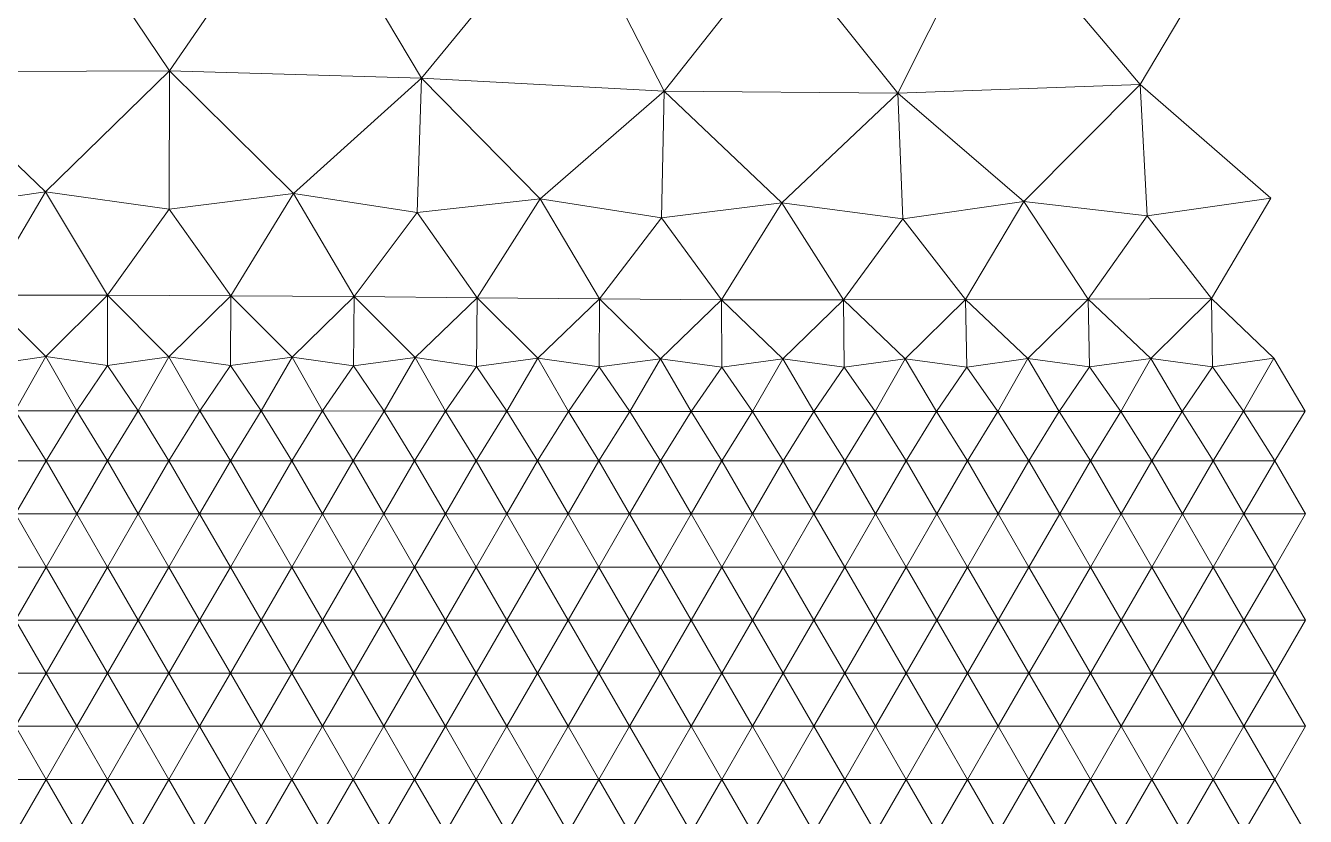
# Model space of a CAD drawing. Extents: x 1.2 to 53.9, y -43.5 to 3.2.
# Drawn here: x 48.75 to 52.924, y -31.919 to -29.338 of the extents above; entities that cross this region are included whole.
import ezdxf

# ---------------------------------------------------------------- set-up
doc = ezdxf.new("R2010")
doc.units = 0
doc.header["$MEASUREMENT"] = 0
doc.layers.add('layer', color=7, linetype='Continuous')

msp = doc.modelspace()

# ---------------------------------------------------------------- linework, layer by layer
at = {"layer": 'layer', "color": 47, "lineweight": 9}
for points in [[(47.9552, -28.8806), (48.4069, -29.4895), (48.7826, -28.8355)], [(48.4069, -29.4895), (49.2188, -29.4861), (48.7826, -28.8355)], [(48.7826, -28.8355), (49.2188, -29.4861), (49.6519, -28.8566)], [(49.2188, -29.4861), (50.0413, -29.51), (49.6519, -28.8566)], [(49.6519, -28.8566), (50.0413, -29.51), (50.5147, -28.9325)], [(51.8978, -28.9544), (52.3843, -29.5312), (52.7557, -28.9064)], [(50.0413, -29.51), (50.8321, -29.5521), (50.5147, -28.9325)], [(50.5147, -28.9325), (50.8321, -29.5521), (51.2087, -29.0764)], [(51.2087, -29.0764), (51.5943, -29.5589), (51.8978, -28.9544)], [(51.5943, -29.5589), (52.3843, -29.5312), (51.8978, -28.9544)], [(50.8321, -29.5521), (51.5943, -29.5589), (51.2087, -29.0764)], [(48.4069, -29.4895), (48.8145, -29.881), (49.2188, -29.4861)], [(48.4145, -29.9387), (48.8145, -29.881), (48.4069, -29.4895)], [(48.8145, -29.881), (49.2179, -29.9378), (49.2188, -29.4861)], [(49.2179, -29.9378), (49.6237, -29.8868), (49.2188, -29.4861)], [(49.2188, -29.4861), (49.6237, -29.8868), (50.0413, -29.51)], [(49.6237, -29.8868), (50.0267, -29.949), (50.0413, -29.51)], [(50.0267, -29.949), (50.4276, -29.9043), (50.0413, -29.51)], [(50.0413, -29.51), (50.4276, -29.9043), (50.8321, -29.5521)], [(51.5943, -29.5589), (52.0052, -29.9121), (52.3843, -29.5312)], [(52.0052, -29.9121), (52.4075, -29.9595), (52.3843, -29.5312)], [(52.4075, -29.9595), (52.8103, -29.9022), (52.3843, -29.5312)], [(50.4276, -29.9043), (50.8234, -29.9656), (50.8321, -29.5521)], [(50.8234, -29.9656), (51.2164, -29.917), (50.8321, -29.5521)], [(50.8321, -29.5521), (51.2164, -29.917), (51.5943, -29.5589)], [(51.2164, -29.917), (51.6103, -29.9689), (51.5943, -29.5589)], [(51.6103, -29.9689), (52.0052, -29.9121), (51.5943, -29.5589)], [(48.4145, -29.9387), (48.6154, -30.2187), (48.8145, -29.881)], [(48.6154, -30.2187), (49.0165, -30.2185), (48.8145, -29.881)], [(48.8145, -29.881), (49.0165, -30.2185), (49.2179, -29.9378)], [(49.2179, -29.9378), (49.4189, -30.22), (49.6237, -29.8868)], [(49.4189, -30.22), (49.8212, -30.2227), (49.6237, -29.8868)], [(49.6237, -29.8868), (49.8212, -30.2227), (50.0267, -29.949)], [(50.0267, -29.949), (50.2224, -30.2267), (50.4276, -29.9043)], [(50.2224, -30.2267), (50.6219, -30.2305), (50.4276, -29.9043)], [(50.4276, -29.9043), (50.6219, -30.2305), (50.8234, -29.9656)], [(50.8234, -29.9656), (51.0198, -30.2332), (51.2164, -29.917)], [(51.0198, -30.2332), (51.4173, -30.234), (51.2164, -29.917)], [(51.2164, -29.917), (51.4173, -30.234), (51.6103, -29.9689)], [(51.6103, -29.9689), (51.8154, -30.2329), (52.0052, -29.9121)], [(51.8154, -30.2329), (52.2152, -30.2309), (52.0052, -29.9121)], [(52.0052, -29.9121), (52.2152, -30.2309), (52.4075, -29.9595)], [(52.4075, -29.9595), (52.6169, -30.2288), (52.8103, -29.9022)], [(49.0165, -30.2185), (49.4189, -30.22), (49.2179, -29.9378)], [(49.8212, -30.2227), (50.2224, -30.2267), (50.0267, -29.949)], [(50.6219, -30.2305), (51.0198, -30.2332), (50.8234, -29.9656)], [(52.2152, -30.2309), (52.6169, -30.2288), (52.4075, -29.9595)], [(51.4173, -30.234), (51.8154, -30.2329), (51.6103, -29.9689)], [(48.6154, -30.2187), (48.8161, -30.4188), (49.0165, -30.2185)], [(48.6157, -30.4473), (48.8161, -30.4188), (48.6154, -30.2187)], [(48.8161, -30.4188), (49.0166, -30.4473), (49.0165, -30.2185)], [(49.0166, -30.4473), (49.2174, -30.4191), (49.0165, -30.2185)], [(49.0165, -30.2185), (49.2174, -30.4191), (49.4189, -30.22)], [(49.2174, -30.4191), (49.4181, -30.4479), (49.4189, -30.22)], [(49.4181, -30.4479), (49.6189, -30.4202), (49.4189, -30.22)], [(49.4189, -30.22), (49.6189, -30.4202), (49.8212, -30.2227)], [(49.6189, -30.4202), (49.8194, -30.4492), (49.8212, -30.2227)], [(49.8194, -30.4492), (50.0202, -30.4219), (49.8212, -30.2227)], [(49.8212, -30.2227), (50.0202, -30.4219), (50.2224, -30.2267)], [(50.0202, -30.4219), (50.2203, -30.4508), (50.2224, -30.2267)], [(50.2203, -30.4508), (50.4207, -30.4239), (50.2224, -30.2267)], [(50.2224, -30.2267), (50.4207, -30.4239), (50.6219, -30.2305)], [(50.4207, -30.4239), (50.6204, -30.4524), (50.6219, -30.2305)], [(50.6204, -30.4524), (50.8203, -30.4255), (50.6219, -30.2305)], [(50.6219, -30.2305), (50.8203, -30.4255), (51.0198, -30.2332)], [(50.8203, -30.4255), (51.02, -30.4535), (51.0198, -30.2332)], [(51.02, -30.4535), (51.2195, -30.4263), (51.0198, -30.2332)], [(51.0198, -30.2332), (51.2195, -30.4263), (51.4173, -30.234)], [(51.2195, -30.4263), (51.4194, -30.4537), (51.4173, -30.234)], [(51.4173, -30.234), (51.6188, -30.4262), (51.8154, -30.2329)], [(51.4194, -30.4537), (51.6188, -30.4262), (51.4173, -30.234)], [(51.6188, -30.4262), (51.8191, -30.4533), (51.8154, -30.2329)], [(51.8154, -30.2329), (52.0187, -30.4254), (52.2152, -30.2309)], [(51.8191, -30.4533), (52.0187, -30.4254), (51.8154, -30.2329)], [(52.0187, -30.4254), (52.2195, -30.4524), (52.2152, -30.2309)], [(52.2152, -30.2309), (52.4195, -30.4244), (52.6169, -30.2288)], [(52.2195, -30.4524), (52.4195, -30.4244), (52.2152, -30.2309)], [(52.4195, -30.4244), (52.6207, -30.4516), (52.6169, -30.2288)], [(52.6207, -30.4516), (52.8211, -30.4236), (52.6169, -30.2288)], [(48.6157, -30.4473), (48.7161, -30.5952), (48.8161, -30.4188)], [(48.7161, -30.5952), (48.9165, -30.5952), (48.8161, -30.4188)], [(48.8161, -30.4188), (48.9165, -30.5952), (49.0166, -30.4473)], [(49.0166, -30.4473), (49.117, -30.5953), (49.2174, -30.4191)], [(49.117, -30.5953), (49.3175, -30.5955), (49.2174, -30.4191)], [(49.2174, -30.4191), (49.3175, -30.5955), (49.4181, -30.4479)], [(49.4181, -30.4479), (49.518, -30.5957), (49.6189, -30.4202)], [(49.518, -30.5957), (49.7185, -30.596), (49.6189, -30.4202)], [(49.6189, -30.4202), (49.7185, -30.596), (49.8194, -30.4492)], [(49.8194, -30.4492), (49.919, -30.5964), (50.0202, -30.4219)], [(49.919, -30.5964), (50.1194, -30.5968), (50.0202, -30.4219)], [(50.0202, -30.4219), (50.1194, -30.5968), (50.2203, -30.4508)], [(50.2203, -30.4508), (50.3197, -30.5972), (50.4207, -30.4239)], [(50.3197, -30.5972), (50.5199, -30.5976), (50.4207, -30.4239)], [(50.4207, -30.4239), (50.5199, -30.5976), (50.6204, -30.4524)], [(50.6204, -30.4524), (50.72, -30.5979), (50.8203, -30.4255)], [(50.72, -30.5979), (50.9201, -30.5982), (50.8203, -30.4255)], [(50.8203, -30.4255), (50.9201, -30.5982), (51.02, -30.4535)], [(51.02, -30.4535), (51.1201, -30.5983), (51.2195, -30.4263)], [(51.1201, -30.5983), (51.3202, -30.5984), (51.2195, -30.4263)], [(51.2195, -30.4263), (51.3202, -30.5984), (51.4194, -30.4537)], [(51.4194, -30.4537), (51.5202, -30.5984), (51.6188, -30.4262)], [(51.5202, -30.5984), (51.7203, -30.5983), (51.6188, -30.4262)], [(51.6188, -30.4262), (51.7203, -30.5983), (51.8191, -30.4533)], [(51.8191, -30.4533), (51.9205, -30.5981), (52.0187, -30.4254)], [(51.9205, -30.5981), (52.1208, -30.5979), (52.0187, -30.4254)], [(52.0187, -30.4254), (52.1208, -30.5979), (52.2195, -30.4524)], [(52.2195, -30.4524), (52.3212, -30.5977), (52.4195, -30.4244)], [(52.3212, -30.5977), (52.5217, -30.5975), (52.4195, -30.4244)], [(52.4195, -30.4244), (52.5217, -30.5975), (52.6207, -30.4516)], [(52.6207, -30.4516), (52.7222, -30.5973), (52.8211, -30.4236)], [(52.7222, -30.5973), (52.9228, -30.5972), (52.8211, -30.4236)], [(48.9165, -30.5952), (49.117, -30.5953), (49.0166, -30.4473)], [(49.3175, -30.5955), (49.518, -30.5957), (49.4181, -30.4479)], [(49.7185, -30.596), (49.919, -30.5964), (49.8194, -30.4492)], [(50.1194, -30.5968), (50.3197, -30.5972), (50.2203, -30.4508)], [(50.5199, -30.5976), (50.72, -30.5979), (50.6204, -30.4524)], [(50.9201, -30.5982), (51.1201, -30.5983), (51.02, -30.4535)], [(51.3202, -30.5984), (51.5202, -30.5984), (51.4194, -30.4537)], [(51.7203, -30.5983), (51.9205, -30.5981), (51.8191, -30.4533)], [(52.1208, -30.5979), (52.3212, -30.5977), (52.2195, -30.4524)], [(52.5217, -30.5975), (52.7222, -30.5973), (52.6207, -30.4516)], [(48.6161, -30.759), (48.8164, -30.759), (48.7161, -30.5952)], [(48.7161, -30.5952), (48.8164, -30.759), (48.9165, -30.5952)], [(48.8164, -30.759), (49.0168, -30.759), (48.9165, -30.5952)], [(48.9165, -30.5952), (49.0168, -30.759), (49.117, -30.5953)], [(49.0168, -30.759), (49.2171, -30.759), (49.117, -30.5953)], [(49.117, -30.5953), (49.2171, -30.759), (49.3175, -30.5955)], [(49.2171, -30.759), (49.4175, -30.759), (49.3175, -30.5955)], [(49.3175, -30.5955), (49.4175, -30.759), (49.518, -30.5957)], [(49.4175, -30.759), (49.6178, -30.759), (49.518, -30.5957)], [(49.518, -30.5957), (49.6178, -30.759), (49.7185, -30.596)], [(49.6178, -30.759), (49.8182, -30.759), (49.7185, -30.596)], [(49.7185, -30.596), (49.8182, -30.759), (49.919, -30.5964)], [(49.8182, -30.759), (50.0185, -30.759), (49.919, -30.5964)], [(49.919, -30.5964), (50.0185, -30.759), (50.1194, -30.5968)], [(50.0185, -30.759), (50.2189, -30.759), (50.1194, -30.5968)], [(50.1194, -30.5968), (50.2189, -30.759), (50.3197, -30.5972)], [(50.2189, -30.759), (50.4192, -30.759), (50.3197, -30.5972)], [(50.3197, -30.5972), (50.4192, -30.759), (50.5199, -30.5976)], [(50.4192, -30.759), (50.6196, -30.759), (50.5199, -30.5976)], [(50.5199, -30.5976), (50.6196, -30.759), (50.72, -30.5979)], [(50.6196, -30.759), (50.8199, -30.759), (50.72, -30.5979)], [(50.72, -30.5979), (50.8199, -30.759), (50.9201, -30.5982)], [(50.8199, -30.759), (51.0203, -30.759), (50.9201, -30.5982)], [(50.9201, -30.5982), (51.0203, -30.759), (51.1201, -30.5983)], [(51.0203, -30.759), (51.2206, -30.759), (51.1201, -30.5983)], [(51.1201, -30.5983), (51.2206, -30.759), (51.3202, -30.5984)], [(51.2206, -30.759), (51.421, -30.759), (51.3202, -30.5984)], [(51.3202, -30.5984), (51.421, -30.759), (51.5202, -30.5984)], [(51.421, -30.759), (51.6213, -30.759), (51.5202, -30.5984)], [(51.5202, -30.5984), (51.6213, -30.759), (51.7203, -30.5983)], [(51.6213, -30.759), (51.8217, -30.759), (51.7203, -30.5983)], [(51.7203, -30.5983), (51.8217, -30.759), (51.9205, -30.5981)], [(51.8217, -30.759), (52.022, -30.759), (51.9205, -30.5981)], [(51.9205, -30.5981), (52.022, -30.759), (52.1208, -30.5979)], [(52.022, -30.759), (52.2224, -30.759), (52.1208, -30.5979)], [(52.1208, -30.5979), (52.2224, -30.759), (52.3212, -30.5977)], [(52.2224, -30.759), (52.4227, -30.759), (52.3212, -30.5977)], [(52.3212, -30.5977), (52.4227, -30.759), (52.5217, -30.5975)], [(52.4227, -30.759), (52.6231, -30.759), (52.5217, -30.5975)], [(52.5217, -30.5975), (52.6231, -30.759), (52.7222, -30.5973)], [(52.6231, -30.759), (52.8234, -30.759), (52.7222, -30.5973)], [(52.7222, -30.5973), (52.8234, -30.759), (52.9228, -30.5972)], [(48.8164, -30.759), (48.6161, -30.759), (48.7163, -30.9323)], [(48.9166, -30.9323), (48.8164, -30.759), (48.7163, -30.9323)], [(49.0168, -30.759), (48.8164, -30.759), (48.9166, -30.9323)], [(49.117, -30.9323), (49.0168, -30.759), (48.9166, -30.9323)], [(49.2171, -30.759), (49.0168, -30.759), (49.117, -30.9323)], [(49.3173, -30.9323), (49.2171, -30.759), (49.117, -30.9323)], [(49.4175, -30.759), (49.2171, -30.759), (49.3173, -30.9323)], [(49.5177, -30.9323), (49.4175, -30.759), (49.3173, -30.9323)], [(49.6178, -30.759), (49.4175, -30.759), (49.5177, -30.9323)], [(49.718, -30.9323), (49.6178, -30.759), (49.5177, -30.9323)], [(49.8182, -30.759), (49.6178, -30.759), (49.718, -30.9323)], [(49.9184, -30.9323), (49.8182, -30.759), (49.718, -30.9323)], [(50.0185, -30.759), (49.8182, -30.759), (49.9184, -30.9323)], [(50.1187, -30.9323), (50.0185, -30.759), (49.9184, -30.9323)], [(50.2189, -30.759), (50.0185, -30.759), (50.1187, -30.9323)], [(50.3191, -30.9323), (50.2189, -30.759), (50.1187, -30.9323)], [(50.4192, -30.759), (50.2189, -30.759), (50.3191, -30.9323)], [(50.5194, -30.9323), (50.4192, -30.759), (50.3191, -30.9323)], [(50.6196, -30.759), (50.4192, -30.759), (50.5194, -30.9323)], [(50.7198, -30.9323), (50.6196, -30.759), (50.5194, -30.9323)], [(50.8199, -30.759), (50.6196, -30.759), (50.7198, -30.9323)], [(50.9201, -30.9323), (50.8199, -30.759), (50.7198, -30.9323)], [(51.0203, -30.759), (50.8199, -30.759), (50.9201, -30.9323)], [(51.1205, -30.9323), (51.0203, -30.759), (50.9201, -30.9323)], [(51.2206, -30.759), (51.0203, -30.759), (51.1205, -30.9323)], [(51.3208, -30.9323), (51.2206, -30.759), (51.1205, -30.9323)], [(51.421, -30.759), (51.2206, -30.759), (51.3208, -30.9323)], [(51.5212, -30.9323), (51.421, -30.759), (51.3208, -30.9323)], [(51.6213, -30.759), (51.421, -30.759), (51.5212, -30.9323)], [(51.7215, -30.9323), (51.6213, -30.759), (51.5212, -30.9323)], [(51.8217, -30.759), (51.6213, -30.759), (51.7215, -30.9323)], [(51.9219, -30.9323), (51.8217, -30.759), (51.7215, -30.9323)], [(52.022, -30.759), (51.8217, -30.759), (51.9219, -30.9323)], [(52.1222, -30.9323), (52.022, -30.759), (51.9219, -30.9323)], [(52.2224, -30.759), (52.022, -30.759), (52.1222, -30.9323)], [(52.3226, -30.9323), (52.2224, -30.759), (52.1222, -30.9323)], [(52.4227, -30.759), (52.2224, -30.759), (52.3226, -30.9323)], [(52.5229, -30.9323), (52.4227, -30.759), (52.3226, -30.9323)], [(52.6231, -30.759), (52.4227, -30.759), (52.5229, -30.9323)], [(52.7233, -30.9323), (52.6231, -30.759), (52.5229, -30.9323)], [(52.8234, -30.759), (52.6231, -30.759), (52.7233, -30.9323)], [(52.9236, -30.9323), (52.8234, -30.759), (52.7233, -30.9323)], [(48.8164, -31.1055), (48.7163, -30.9323), (48.6161, -31.1055)], [(48.9166, -30.9323), (48.7163, -30.9323), (48.8164, -31.1055)], [(49.0168, -31.1055), (48.9166, -30.9323), (48.8164, -31.1055)], [(49.117, -30.9323), (48.9166, -30.9323), (49.0168, -31.1055)], [(49.2171, -31.1055), (49.117, -30.9323), (49.0168, -31.1055)], [(49.3173, -30.9323), (49.117, -30.9323), (49.2171, -31.1055)], [(49.4175, -31.1055), (49.3173, -30.9323), (49.2171, -31.1055)], [(49.5177, -30.9323), (49.3173, -30.9323), (49.4175, -31.1055)], [(49.6178, -31.1055), (49.5177, -30.9323), (49.4175, -31.1055)], [(49.718, -30.9323), (49.5177, -30.9323), (49.6178, -31.1055)], [(49.8182, -31.1055), (49.718, -30.9323), (49.6178, -31.1055)], [(49.9184, -30.9323), (49.718, -30.9323), (49.8182, -31.1055)], [(50.0185, -31.1055), (49.9184, -30.9323), (49.8182, -31.1055)], [(50.1187, -30.9323), (49.9184, -30.9323), (50.0185, -31.1055)], [(50.2189, -31.1055), (50.1187, -30.9323), (50.0185, -31.1055)], [(50.3191, -30.9323), (50.1187, -30.9323), (50.2189, -31.1055)], [(50.4192, -31.1055), (50.3191, -30.9323), (50.2189, -31.1055)], [(50.5194, -30.9323), (50.3191, -30.9323), (50.4192, -31.1055)], [(50.6196, -31.1055), (50.5194, -30.9323), (50.4192, -31.1055)], [(50.7198, -30.9323), (50.5194, -30.9323), (50.6196, -31.1055)], [(50.8199, -31.1055), (50.7198, -30.9323), (50.6196, -31.1055)], [(50.9201, -30.9323), (50.7198, -30.9323), (50.8199, -31.1055)], [(51.0203, -31.1055), (50.9201, -30.9323), (50.8199, -31.1055)], [(51.1205, -30.9323), (50.9201, -30.9323), (51.0203, -31.1055)], [(51.2206, -31.1055), (51.1205, -30.9323), (51.0203, -31.1055)], [(51.3208, -30.9323), (51.1205, -30.9323), (51.2206, -31.1055)], [(51.421, -31.1055), (51.3208, -30.9323), (51.2206, -31.1055)], [(51.5212, -30.9323), (51.3208, -30.9323), (51.421, -31.1055)], [(51.6213, -31.1055), (51.5212, -30.9323), (51.421, -31.1055)], [(51.7215, -30.9323), (51.5212, -30.9323), (51.6213, -31.1055)], [(51.8217, -31.1055), (51.7215, -30.9323), (51.6213, -31.1055)], [(51.9219, -30.9323), (51.7215, -30.9323), (51.8217, -31.1055)], [(52.022, -31.1055), (51.9219, -30.9323), (51.8217, -31.1055)], [(52.1222, -30.9323), (51.9219, -30.9323), (52.022, -31.1055)], [(52.2224, -31.1055), (52.1222, -30.9323), (52.022, -31.1055)], [(52.3226, -30.9323), (52.1222, -30.9323), (52.2224, -31.1055)], [(52.4227, -31.1055), (52.3226, -30.9323), (52.2224, -31.1055)], [(52.5229, -30.9323), (52.3226, -30.9323), (52.4227, -31.1055)], [(52.6231, -31.1055), (52.5229, -30.9323), (52.4227, -31.1055)], [(52.7233, -30.9323), (52.5229, -30.9323), (52.6231, -31.1055)], [(52.8234, -31.1055), (52.7233, -30.9323), (52.6231, -31.1055)], [(52.9236, -30.9323), (52.7233, -30.9323), (52.8234, -31.1055)], [(48.8164, -31.1055), (48.6161, -31.1055), (48.7163, -31.2787)], [(48.9166, -31.2787), (48.8164, -31.1055), (48.7163, -31.2787)], [(49.0168, -31.1055), (48.8164, -31.1055), (48.9166, -31.2787)], [(49.117, -31.2787), (49.0168, -31.1055), (48.9166, -31.2787)], [(49.2171, -31.1055), (49.0168, -31.1055), (49.117, -31.2787)], [(49.3173, -31.2787), (49.2171, -31.1055), (49.117, -31.2787)], [(49.4175, -31.1055), (49.2171, -31.1055), (49.3173, -31.2787)], [(49.5177, -31.2787), (49.4175, -31.1055), (49.3173, -31.2787)], [(49.6178, -31.1055), (49.4175, -31.1055), (49.5177, -31.2787)], [(49.718, -31.2787), (49.6178, -31.1055), (49.5177, -31.2787)], [(49.8182, -31.1055), (49.6178, -31.1055), (49.718, -31.2787)], [(49.9184, -31.2787), (49.8182, -31.1055), (49.718, -31.2787)], [(50.0185, -31.1055), (49.8182, -31.1055), (49.9184, -31.2787)], [(50.1187, -31.2787), (50.0185, -31.1055), (49.9184, -31.2787)], [(50.2189, -31.1055), (50.0185, -31.1055), (50.1187, -31.2787)], [(50.3191, -31.2787), (50.2189, -31.1055), (50.1187, -31.2787)], [(50.4192, -31.1055), (50.2189, -31.1055), (50.3191, -31.2787)], [(50.5194, -31.2787), (50.4192, -31.1055), (50.3191, -31.2787)], [(50.6196, -31.1055), (50.4192, -31.1055), (50.5194, -31.2787)], [(50.7198, -31.2787), (50.6196, -31.1055), (50.5194, -31.2787)], [(50.8199, -31.1055), (50.6196, -31.1055), (50.7198, -31.2787)], [(50.9201, -31.2787), (50.8199, -31.1055), (50.7198, -31.2787)], [(51.0203, -31.1055), (50.8199, -31.1055), (50.9201, -31.2787)], [(51.1205, -31.2787), (51.0203, -31.1055), (50.9201, -31.2787)], [(51.2206, -31.1055), (51.0203, -31.1055), (51.1205, -31.2787)], [(51.3208, -31.2787), (51.2206, -31.1055), (51.1205, -31.2787)], [(51.421, -31.1055), (51.2206, -31.1055), (51.3208, -31.2787)], [(51.5212, -31.2787), (51.421, -31.1055), (51.3208, -31.2787)], [(51.6213, -31.1055), (51.421, -31.1055), (51.5212, -31.2787)], [(51.7215, -31.2787), (51.6213, -31.1055), (51.5212, -31.2787)], [(51.8217, -31.1055), (51.6213, -31.1055), (51.7215, -31.2787)], [(51.9219, -31.2787), (51.8217, -31.1055), (51.7215, -31.2787)], [(52.022, -31.1055), (51.8217, -31.1055), (51.9219, -31.2787)], [(52.1222, -31.2787), (52.022, -31.1055), (51.9219, -31.2787)], [(52.2224, -31.1055), (52.022, -31.1055), (52.1222, -31.2787)], [(52.3226, -31.2787), (52.2224, -31.1055), (52.1222, -31.2787)], [(52.4227, -31.1055), (52.2224, -31.1055), (52.3226, -31.2787)], [(52.5229, -31.2787), (52.4227, -31.1055), (52.3226, -31.2787)], [(52.6231, -31.1055), (52.4227, -31.1055), (52.5229, -31.2787)], [(52.7233, -31.2787), (52.6231, -31.1055), (52.5229, -31.2787)], [(52.8234, -31.1055), (52.6231, -31.1055), (52.7233, -31.2787)], [(52.9236, -31.2787), (52.8234, -31.1055), (52.7233, -31.2787)], [(48.8164, -31.4519), (48.7163, -31.2787), (48.6161, -31.4519)], [(48.9166, -31.2787), (48.7163, -31.2787), (48.8164, -31.4519)], [(49.0168, -31.4519), (48.9166, -31.2787), (48.8164, -31.4519)], [(49.117, -31.2787), (48.9166, -31.2787), (49.0168, -31.4519)], [(49.2171, -31.4519), (49.117, -31.2787), (49.0168, -31.4519)], [(49.3173, -31.2787), (49.117, -31.2787), (49.2171, -31.4519)], [(49.4175, -31.4519), (49.3173, -31.2787), (49.2171, -31.4519)], [(49.5177, -31.2787), (49.3173, -31.2787), (49.4175, -31.4519)], [(49.6178, -31.4519), (49.5177, -31.2787), (49.4175, -31.4519)], [(49.718, -31.2787), (49.5177, -31.2787), (49.6178, -31.4519)], [(49.8182, -31.4519), (49.718, -31.2787), (49.6178, -31.4519)], [(49.9184, -31.2787), (49.718, -31.2787), (49.8182, -31.4519)], [(50.0185, -31.4519), (49.9184, -31.2787), (49.8182, -31.4519)], [(50.1187, -31.2787), (49.9184, -31.2787), (50.0185, -31.4519)], [(50.2189, -31.4519), (50.1187, -31.2787), (50.0185, -31.4519)], [(50.3191, -31.2787), (50.1187, -31.2787), (50.2189, -31.4519)], [(50.4192, -31.4519), (50.3191, -31.2787), (50.2189, -31.4519)], [(50.5194, -31.2787), (50.3191, -31.2787), (50.4192, -31.4519)], [(50.6196, -31.4519), (50.5194, -31.2787), (50.4192, -31.4519)], [(50.7198, -31.2787), (50.5194, -31.2787), (50.6196, -31.4519)], [(50.8199, -31.4519), (50.7198, -31.2787), (50.6196, -31.4519)], [(50.9201, -31.2787), (50.7198, -31.2787), (50.8199, -31.4519)], [(51.0203, -31.4519), (50.9201, -31.2787), (50.8199, -31.4519)], [(51.1205, -31.2787), (50.9201, -31.2787), (51.0203, -31.4519)], [(51.2206, -31.4519), (51.1205, -31.2787), (51.0203, -31.4519)], [(51.3208, -31.2787), (51.1205, -31.2787), (51.2206, -31.4519)], [(51.421, -31.4519), (51.3208, -31.2787), (51.2206, -31.4519)], [(51.5212, -31.2787), (51.3208, -31.2787), (51.421, -31.4519)], [(51.6213, -31.4519), (51.5212, -31.2787), (51.421, -31.4519)], [(51.7215, -31.2787), (51.5212, -31.2787), (51.6213, -31.4519)], [(51.8217, -31.4519), (51.7215, -31.2787), (51.6213, -31.4519)], [(51.9219, -31.2787), (51.7215, -31.2787), (51.8217, -31.4519)], [(52.022, -31.4519), (51.9219, -31.2787), (51.8217, -31.4519)], [(52.1222, -31.2787), (51.9219, -31.2787), (52.022, -31.4519)], [(52.2224, -31.4519), (52.1222, -31.2787), (52.022, -31.4519)], [(52.3226, -31.2787), (52.1222, -31.2787), (52.2224, -31.4519)], [(52.4227, -31.4519), (52.3226, -31.2787), (52.2224, -31.4519)], [(52.5229, -31.2787), (52.3226, -31.2787), (52.4227, -31.4519)], [(52.6231, -31.4519), (52.5229, -31.2787), (52.4227, -31.4519)], [(52.7233, -31.2787), (52.5229, -31.2787), (52.6231, -31.4519)], [(52.8234, -31.4519), (52.7233, -31.2787), (52.6231, -31.4519)], [(52.9236, -31.2787), (52.7233, -31.2787), (52.8234, -31.4519)], [(48.8164, -31.4519), (48.6161, -31.4519), (48.7163, -31.6251)], [(48.9166, -31.6251), (48.8164, -31.4519), (48.7163, -31.6251)], [(49.0168, -31.4519), (48.8164, -31.4519), (48.9166, -31.6251)], [(49.117, -31.6251), (49.0168, -31.4519), (48.9166, -31.6251)], [(49.2171, -31.4519), (49.0168, -31.4519), (49.117, -31.6251)], [(49.3173, -31.6251), (49.2171, -31.4519), (49.117, -31.6251)], [(49.4175, -31.4519), (49.2171, -31.4519), (49.3173, -31.6251)], [(49.5177, -31.6251), (49.4175, -31.4519), (49.3173, -31.6251)], [(49.6178, -31.4519), (49.4175, -31.4519), (49.5177, -31.6251)], [(49.718, -31.6251), (49.6178, -31.4519), (49.5177, -31.6251)], [(49.8182, -31.4519), (49.6178, -31.4519), (49.718, -31.6251)], [(49.9184, -31.6251), (49.8182, -31.4519), (49.718, -31.6251)], [(50.0185, -31.4519), (49.8182, -31.4519), (49.9184, -31.6251)], [(50.1187, -31.6251), (50.0185, -31.4519), (49.9184, -31.6251)], [(50.2189, -31.4519), (50.0185, -31.4519), (50.1187, -31.6251)], [(50.3191, -31.6251), (50.2189, -31.4519), (50.1187, -31.6251)], [(50.4192, -31.4519), (50.2189, -31.4519), (50.3191, -31.6251)], [(50.5194, -31.6251), (50.4192, -31.4519), (50.3191, -31.6251)], [(50.6196, -31.4519), (50.4192, -31.4519), (50.5194, -31.6251)], [(50.7198, -31.6251), (50.6196, -31.4519), (50.5194, -31.6251)], [(50.8199, -31.4519), (50.6196, -31.4519), (50.7198, -31.6251)], [(50.9201, -31.6251), (50.8199, -31.4519), (50.7198, -31.6251)], [(51.0203, -31.4519), (50.8199, -31.4519), (50.9201, -31.6251)], [(51.1205, -31.6251), (51.0203, -31.4519), (50.9201, -31.6251)], [(51.2206, -31.4519), (51.0203, -31.4519), (51.1205, -31.6251)], [(51.3208, -31.6251), (51.2206, -31.4519), (51.1205, -31.6251)], [(51.421, -31.4519), (51.2206, -31.4519), (51.3208, -31.6251)], [(51.5212, -31.6251), (51.421, -31.4519), (51.3208, -31.6251)], [(51.6213, -31.4519), (51.421, -31.4519), (51.5212, -31.6251)], [(51.7215, -31.6251), (51.6213, -31.4519), (51.5212, -31.6251)], [(51.8217, -31.4519), (51.6213, -31.4519), (51.7215, -31.6251)], [(51.9219, -31.6251), (51.8217, -31.4519), (51.7215, -31.6251)], [(52.022, -31.4519), (51.8217, -31.4519), (51.9219, -31.6251)], [(52.1222, -31.6251), (52.022, -31.4519), (51.9219, -31.6251)], [(52.2224, -31.4519), (52.022, -31.4519), (52.1222, -31.6251)], [(52.3226, -31.6251), (52.2224, -31.4519), (52.1222, -31.6251)], [(52.4227, -31.4519), (52.2224, -31.4519), (52.3226, -31.6251)], [(52.5229, -31.6251), (52.4227, -31.4519), (52.3226, -31.6251)], [(52.6231, -31.4519), (52.4227, -31.4519), (52.5229, -31.6251)], [(52.7233, -31.6251), (52.6231, -31.4519), (52.5229, -31.6251)], [(52.8234, -31.4519), (52.6231, -31.4519), (52.7233, -31.6251)], [(52.9236, -31.6251), (52.8234, -31.4519), (52.7233, -31.6251)], [(48.8164, -31.7983), (48.7163, -31.6251), (48.6161, -31.7983)], [(48.9166, -31.6251), (48.7163, -31.6251), (48.8164, -31.7983)], [(49.0168, -31.7983), (48.9166, -31.6251), (48.8164, -31.7983)], [(49.117, -31.6251), (48.9166, -31.6251), (49.0168, -31.7983)], [(49.2171, -31.7983), (49.117, -31.6251), (49.0168, -31.7983)], [(49.3173, -31.6251), (49.117, -31.6251), (49.2171, -31.7983)], [(49.4175, -31.7983), (49.3173, -31.6251), (49.2171, -31.7983)], [(49.5177, -31.6251), (49.3173, -31.6251), (49.4175, -31.7983)], [(49.6178, -31.7983), (49.5177, -31.6251), (49.4175, -31.7983)], [(49.718, -31.6251), (49.5177, -31.6251), (49.6178, -31.7983)], [(49.8182, -31.7983), (49.718, -31.6251), (49.6178, -31.7983)], [(49.9184, -31.6251), (49.718, -31.6251), (49.8182, -31.7983)], [(50.0185, -31.7983), (49.9184, -31.6251), (49.8182, -31.7983)], [(50.1187, -31.6251), (49.9184, -31.6251), (50.0185, -31.7983)], [(50.2189, -31.7983), (50.1187, -31.6251), (50.0185, -31.7983)], [(50.3191, -31.6251), (50.1187, -31.6251), (50.2189, -31.7983)], [(50.4192, -31.7983), (50.3191, -31.6251), (50.2189, -31.7983)], [(50.5194, -31.6251), (50.3191, -31.6251), (50.4192, -31.7983)], [(50.6196, -31.7983), (50.5194, -31.6251), (50.4192, -31.7983)], [(50.7198, -31.6251), (50.5194, -31.6251), (50.6196, -31.7983)], [(50.8199, -31.7983), (50.7198, -31.6251), (50.6196, -31.7983)], [(50.9201, -31.6251), (50.7198, -31.6251), (50.8199, -31.7983)], [(51.0203, -31.7983), (50.9201, -31.6251), (50.8199, -31.7983)], [(51.1205, -31.6251), (50.9201, -31.6251), (51.0203, -31.7983)], [(51.2206, -31.7983), (51.1205, -31.6251), (51.0203, -31.7983)], [(51.3208, -31.6251), (51.1205, -31.6251), (51.2206, -31.7983)], [(51.421, -31.7983), (51.3208, -31.6251), (51.2206, -31.7983)], [(51.5212, -31.6251), (51.3208, -31.6251), (51.421, -31.7983)], [(51.6213, -31.7983), (51.5212, -31.6251), (51.421, -31.7983)], [(51.7215, -31.6251), (51.5212, -31.6251), (51.6213, -31.7983)], [(51.8217, -31.7983), (51.7215, -31.6251), (51.6213, -31.7983)], [(51.9219, -31.6251), (51.7215, -31.6251), (51.8217, -31.7983)], [(52.022, -31.7983), (51.9219, -31.6251), (51.8217, -31.7983)], [(52.1222, -31.6251), (51.9219, -31.6251), (52.022, -31.7983)], [(52.2224, -31.7983), (52.1222, -31.6251), (52.022, -31.7983)], [(52.3226, -31.6251), (52.1222, -31.6251), (52.2224, -31.7983)], [(52.4227, -31.7983), (52.3226, -31.6251), (52.2224, -31.7983)], [(52.5229, -31.6251), (52.3226, -31.6251), (52.4227, -31.7983)], [(52.6231, -31.7983), (52.5229, -31.6251), (52.4227, -31.7983)], [(52.7233, -31.6251), (52.5229, -31.6251), (52.6231, -31.7983)], [(52.8234, -31.7983), (52.7233, -31.6251), (52.6231, -31.7983)], [(52.9236, -31.6251), (52.7233, -31.6251), (52.8234, -31.7983)], [(48.8164, -31.7983), (48.6161, -31.7983), (48.7163, -31.9715)], [(48.9166, -31.9715), (48.8164, -31.7983), (48.7163, -31.9715)], [(49.0168, -31.7983), (48.8164, -31.7983), (48.9166, -31.9715)], [(49.117, -31.9715), (49.0168, -31.7983), (48.9166, -31.9715)], [(49.2171, -31.7983), (49.0168, -31.7983), (49.117, -31.9715)], [(49.3173, -31.9715), (49.2171, -31.7983), (49.117, -31.9715)], [(49.4175, -31.7983), (49.2171, -31.7983), (49.3173, -31.9715)], [(49.5177, -31.9715), (49.4175, -31.7983), (49.3173, -31.9715)], [(49.6178, -31.7983), (49.4175, -31.7983), (49.5177, -31.9715)], [(49.718, -31.9715), (49.6178, -31.7983), (49.5177, -31.9715)], [(49.8182, -31.7983), (49.6178, -31.7983), (49.718, -31.9715)], [(49.9184, -31.9715), (49.8182, -31.7983), (49.718, -31.9715)], [(50.0185, -31.7983), (49.8182, -31.7983), (49.9184, -31.9715)], [(50.1187, -31.9715), (50.0185, -31.7983), (49.9184, -31.9715)], [(50.2189, -31.7983), (50.0185, -31.7983), (50.1187, -31.9715)], [(50.3191, -31.9715), (50.2189, -31.7983), (50.1187, -31.9715)], [(50.4192, -31.7983), (50.2189, -31.7983), (50.3191, -31.9715)], [(50.5194, -31.9715), (50.4192, -31.7983), (50.3191, -31.9715)], [(50.6196, -31.7983), (50.4192, -31.7983), (50.5194, -31.9715)], [(50.7198, -31.9715), (50.6196, -31.7983), (50.5194, -31.9715)], [(50.8199, -31.7983), (50.6196, -31.7983), (50.7198, -31.9715)], [(50.9201, -31.9715), (50.8199, -31.7983), (50.7198, -31.9715)], [(51.0203, -31.7983), (50.8199, -31.7983), (50.9201, -31.9715)], [(51.1205, -31.9715), (51.0203, -31.7983), (50.9201, -31.9715)], [(51.2206, -31.7983), (51.0203, -31.7983), (51.1205, -31.9715)], [(51.3208, -31.9715), (51.2206, -31.7983), (51.1205, -31.9715)], [(51.421, -31.7983), (51.2206, -31.7983), (51.3208, -31.9715)], [(51.5212, -31.9715), (51.421, -31.7983), (51.3208, -31.9715)], [(51.6213, -31.7983), (51.421, -31.7983), (51.5212, -31.9715)], [(51.7215, -31.9715), (51.6213, -31.7983), (51.5212, -31.9715)], [(51.8217, -31.7983), (51.6213, -31.7983), (51.7215, -31.9715)], [(51.9219, -31.9715), (51.8217, -31.7983), (51.7215, -31.9715)], [(52.022, -31.7983), (51.8217, -31.7983), (51.9219, -31.9715)], [(52.1222, -31.9715), (52.022, -31.7983), (51.9219, -31.9715)], [(52.2224, -31.7983), (52.022, -31.7983), (52.1222, -31.9715)], [(52.3226, -31.9715), (52.2224, -31.7983), (52.1222, -31.9715)], [(52.4227, -31.7983), (52.2224, -31.7983), (52.3226, -31.9715)], [(52.5229, -31.9715), (52.4227, -31.7983), (52.3226, -31.9715)], [(52.6231, -31.7983), (52.4227, -31.7983), (52.5229, -31.9715)], [(52.7233, -31.9715), (52.6231, -31.7983), (52.5229, -31.9715)], [(52.8234, -31.7983), (52.6231, -31.7983), (52.7233, -31.9715)], [(52.9236, -31.9715), (52.8234, -31.7983), (52.7233, -31.9715)]]:
    msp.add_3dface(points, dxfattribs=at)

doc.saveas('drawing.dxf')
